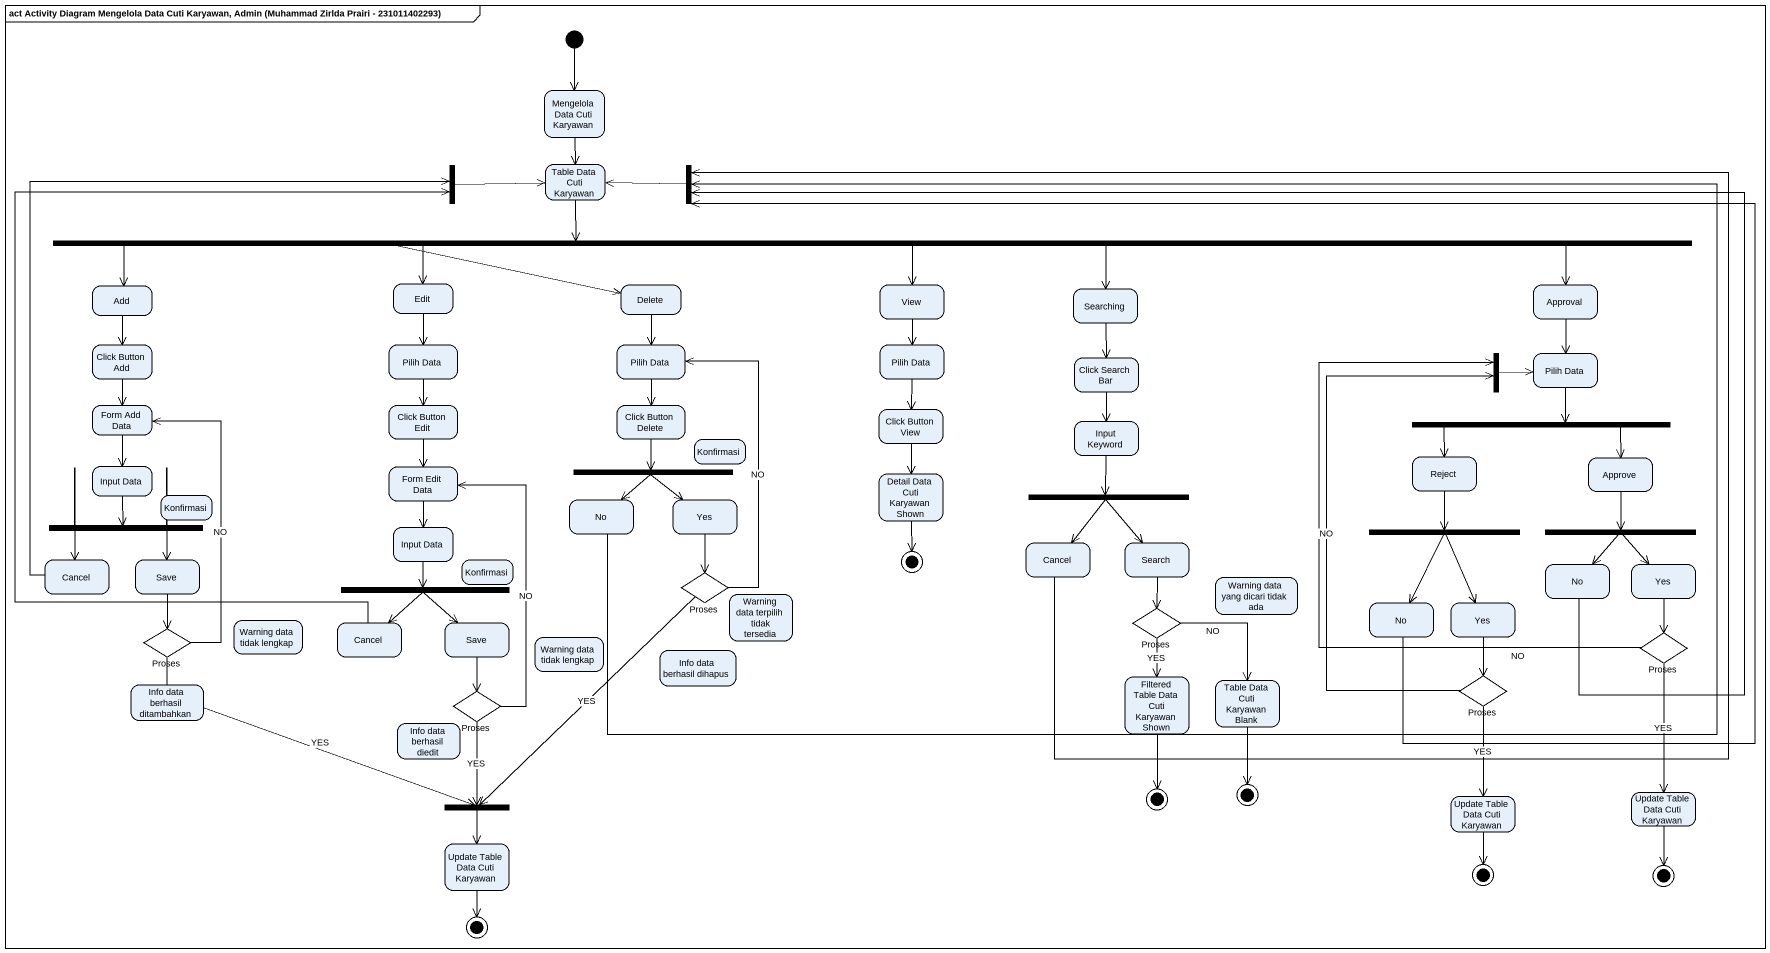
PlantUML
@startuml
mainframe act Activity Diagram Mengelola Data Cuti Karyawan, Admin (Muhammad Zirlda Prairi - 231011402293)
hide empty description
state "Mengelola Data Cuti Karyawan" as Mengelola_Data_Cuti_Karyawan
state fork1 <<join>>
state "Table Data Cuti Karyawan" as Table_Data_Cuti_Karyawan
state fork2 <<join>>
state fork3 <<fork>>
state Add
state Edit
state Delete
state View
state Searching
state Approval
state "Click Button Add" as Click_Button_Add
state "Pilih Data" as Pilih_Data
state "Pilih Data" as Pilih_Data_2
state "Pilih Data" as Pilih_Data_3
state "Click Search Bar" as Click_Search_Bar
state fork4 <<join>>
state "Pilih Data" as Pilih_Data_4
state "Form Add Data" as Form_Add_Data
state "Click Button Edit" as Click_Button_Edit
state "Click Button Delete" as Click_Button_Delete
state "Click Button View" as Click_Button_View
state Konfirmasi
state "Input Keyword" as Input_Keyword
state fork5 <<fork>>
state "Input Data" as Input_Data
state "Form Edit Data" as Form_Edit_Data
state fork6 <<fork>>
state "Detail Data Cuti Karyawan Shown" as Detail_Data_Cuti_Karyawan
state Reject
state Approve
state fork7 <<fork>>
state "Konfirmasi" as Konfirmasi_2
state "Input Data" as Input_Data_2
state No
state Yes
state fork8 <<fork>>
state fork9 <<fork>>
state fork10 <<fork>>
state Cancel
state Save
state "Konfirmasi" as Konfirmasi_3
state final1 <<end>>
state "Cancel" as Cancel_2
state Search
state "No" as No_2
state "Yes" as Yes_2
state fork11 <<fork>>
state Proses <<choice>>
state "Warning data terpilih tidak tersedia" as Warning_data_terpilih_tidak
state "Proses" as Proses_2 <<choice>>
state "Warning data yang dicari tidak ada" as Warning_data_yang_dicari
state "No" as No_3
state "Yes" as Yes_3
state "Proses" as Proses_3 <<choice>>
state "Warning data tidak lengkap" as Warning_data_tidak_lengkap
state "Cancel" as Cancel_3
state "Save" as Save_2
state "Warning data tidak lengkap" as Warning_data_tidak_lengkap_2
state "Proses" as Proses_4 <<choice>>
state "Info data berhasil ditambahkan" as Info_data_berhasil
state "Info data berhasil dihapus" as Info_data_berhasil_dihapus
state "Filtered Table Data Cuti Karyawan Shown" as Filtered_Table_Data_Cuti
state "Table Data Cuti Karyawan Blank" as Table_Data_Cuti_Karyawan_2
state "Proses" as Proses_5 <<choice>>
state "Info data berhasil diedit" as Info_data_berhasil_diedit
state "Proses" as Proses_6 <<choice>>
state final2 <<end>>
state final3 <<end>>
state "Update Table Data Cuti Karyawan" as Update_Table_Data_Cuti
state "Update Table Data Cuti Karyawan" as Update_Table_Data_Cuti_2
state fork12 <<join>>
state "Update Table Data Cuti Karyawan" as Update_Table_Data_Cuti_3
state final4 <<end>>
state final5 <<end>>
state final6 <<end>>
[*] --> Mengelola_Data_Cuti_Karyawan
Mengelola_Data_Cuti_Karyawan --> Table_Data_Cuti_Karyawan
fork1 -right-> Table_Data_Cuti_Karyawan
Table_Data_Cuti_Karyawan -right-> fork3
fork2 -left-> Table_Data_Cuti_Karyawan
fork3 -left-> Add
fork3 -left-> Edit
fork3 -left-> Delete
fork3 --> View
fork3 -right-> Searching
fork3 -right-> Approval
Add --> Click_Button_Add
Edit --> Pilih_Data
Delete --> Pilih_Data_2
View --> Pilih_Data_3
Searching --> Click_Search_Bar
Approval --> Pilih_Data_4
Click_Button_Add --> Form_Add_Data
Pilih_Data --> Click_Button_Edit
Pilih_Data_2 --> Click_Button_Delete
Pilih_Data_3 --> Click_Button_View
Click_Search_Bar --> Input_Keyword
fork4 -right-> Pilih_Data_4
Pilih_Data_4 --> fork5
Form_Add_Data --> Input_Data
Click_Button_Edit --> Form_Edit_Data
Click_Button_Delete --> fork6
Click_Button_View --> Detail_Data_Cuti_Karyawan
Input_Keyword --> fork8
fork5 -left-> Reject
fork5 --> Approve
Input_Data --> fork7
Form_Edit_Data --> Input_Data_2
fork6 --> No
fork6 --> Yes
Detail_Data_Cuti_Karyawan --> final1
Reject --> fork9
Approve --> fork10
fork7 --> Cancel
fork7 --> Save
Input_Data_2 --> fork11
No -up-> fork2
Yes --> Proses
fork8 --> Cancel_2
fork8 --> Search
fork9 --> No_3
fork9 --> Yes_3
fork10 --> No_2
fork10 --> Yes_2
Cancel -up-> fork1
Save --> Proses_3
Cancel_2 -up-> fork2
Search --> Proses_2
No_2 -left-> fork2
Yes_2 --> Proses_4
fork11 --> Cancel_3
fork11 --> Save_2
Proses -up-> Pilih_Data_2 : NO
Proses --> fork12 : YES
Proses_2 --> Filtered_Table_Data_Cuti : YES
Proses_2 --> Table_Data_Cuti_Karyawan_2 : NO
No_3 -up-> fork2
Yes_3 --> Proses_5
Proses_3 -up-> Form_Add_Data : NO
Proses_3 -right-> fork12 : YES
Cancel_3 -up-> fork1
Save_2 --> Proses_6
Proses_4 -up-> fork4 : NO
Proses_4 --> Update_Table_Data_Cuti_2 : YES
Filtered_Table_Data_Cuti --> final2
Table_Data_Cuti_Karyawan_2 --> final3
Proses_5 -up-> fork4 : NO
Proses_5 --> Update_Table_Data_Cuti : YES
Proses_6 -up-> Form_Edit_Data : NO
Proses_6 --> fork12 : YES
Update_Table_Data_Cuti --> final4
Update_Table_Data_Cuti_2 --> final5
fork12 --> Update_Table_Data_Cuti_3
Update_Table_Data_Cuti_3 --> final6
@enduml
